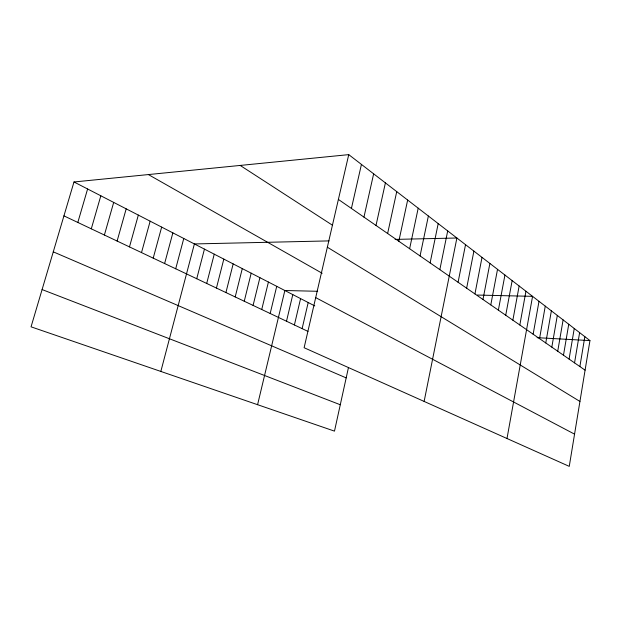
<?xml version="1.0" encoding="UTF-8"?>
<svg xmlns="http://www.w3.org/2000/svg" width="621" height="621" viewBox="0 0 621 621"><rect width="100%" height="100%" fill="white"/><g stroke="black" fill="none" stroke-linecap="round" stroke-linejoin="round"><path stroke-width="0.93" d="M579.882 366.561L584.842 336.66M348.746 154.629L589.95 340.595L569.255 466.371L304.119 347.729L348.746 154.629L73.984 181.969L31.05 326.825L334.486 431.129L348.451 367.562M574.549 362.874L579.61 332.623M569.084 359.085L574.246 328.486M563.48 355.212L568.743 324.247M557.728 351.23L563.107 319.893M545.766 342.947L551.37 310.849M551.821 347.139L557.316 315.429M539.54 338.639L545.269 306.145M533.144 334.214L539.005 301.317M507 438.511L532.57 296.349L477.316 295.053M519.824 324.993L525.948 291.249M512.868 320.188L519.14 286.002M505.727 315.235L512.146 280.607M498.368 310.143L504.943 275.049M490.792 304.903L497.522 269.335M482.983 299.501L489.884 263.444M474.933 293.927L482.012 257.373M466.643 288.191L473.901 251.117M458.081 282.26L465.533 244.666M424.127 401.43L456.893 238.006L395.088 239.403M439.839 269.638L447.702 230.919M430.112 262.908L438.201 223.599M420.052 255.945L428.374 216.015M409.627 248.726L418.197 208.175M398.822 241.251L407.655 200.047M387.628 233.504L396.734 191.625M376.008 225.462L385.4 182.892M363.953 217.117L373.648 173.826M351.416 208.446L361.438 164.41M302.124 328.618L308.195 302.528M294.401 324.962L300.58 298.608M286.506 321.228L292.801 294.602M257.583 404.698L284.853 290.512L317.665 291.288M270.174 313.496L276.725 286.328M261.736 309.499L268.412 282.05M253.089 305.408L259.904 277.665M244.247 301.224L251.195 273.186M235.196 296.939L242.283 268.598M225.928 292.553L233.162 263.902M216.434 288.059L223.824 259.097M206.7 283.455L214.253 254.168M196.733 278.736L204.441 249.122M160.839 371.443L194.389 243.944L329.068 240.901M175.704 268.777L183.769 238.48M164.612 263.529L172.863 232.867M153.216 258.134L161.662 227.1M141.51 252.592L150.158 221.177M129.478 246.902L138.336 215.091M117.113 241.049L126.187 208.842M104.39 235.025L113.69 202.407M91.295 228.823L100.835 195.786M77.819 222.45L87.608 188.978M537.095 337.677L589.95 340.595M42.096 289.565L340.285 404.745M53.274 251.847L346.184 377.894M63.932 215.875L308 331.404M73.984 181.969L314.816 305.936M315.701 297.622L574.557 434.149M148.38 174.563L322.167 273.271M327.345 247.212L579.936 401.445M240.172 165.427L332.468 225.221M338.391 199.426L585.083 370.163"/></g></svg>
